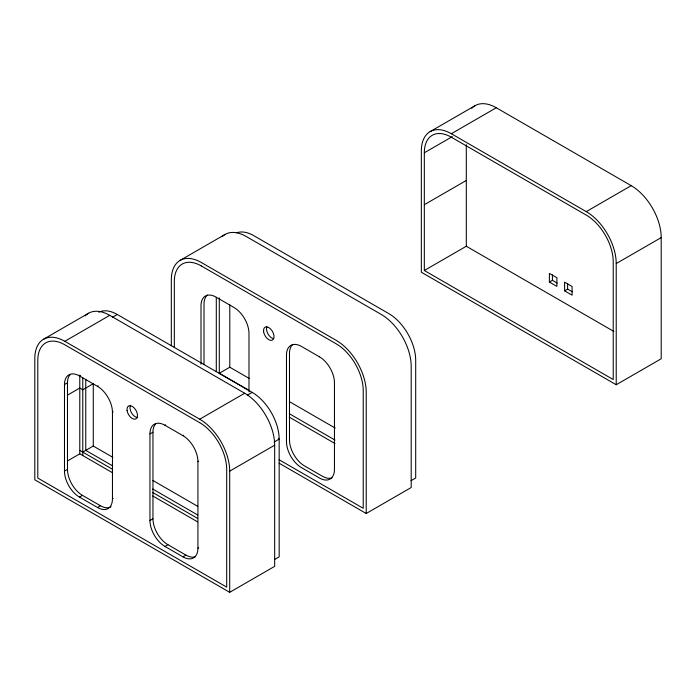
<?xml version="1.0" encoding="UTF-8"?>
<svg xmlns="http://www.w3.org/2000/svg" width="696" height="696" viewBox="0 0 696 696"><rect width="100%" height="100%" fill="white"/><g stroke="black" fill="none" stroke-linecap="round" stroke-linejoin="round"><path stroke-width="1.04" d="M43.578 339.213L88.557 313.243M180.107 260.382L225.086 234.421M64.78 341.31L109.759 315.34L244.688 393.24A42.404 24.482 60 0 1 274.668 445.179L274.668 566.353L229.697 592.322L34.8 479.796L34.8 358.623A42.404 24.482 60 0 1 64.78 341.31L199.709 419.209A42.404 24.482 60 0 1 229.697 471.14L229.697 592.322M430.111 131.631L475.09 105.662M112.569 317.185L117.259 314.479L252.187 392.379A38.167 22.037 60 0 1 279.166 439.115L279.166 556.835L274.485 559.54M451.312 133.728L496.292 107.758L631.22 185.658A42.404 24.482 60 0 1 661.2 237.597L661.2 358.771L616.221 384.74L421.332 272.223L421.332 151.041A42.404 24.482 60 0 1 451.312 133.728L586.241 211.627A42.404 24.482 60 0 1 616.221 263.558L616.221 384.74M424.325 152.772A38.167 22.037 60 0 1 451.312 137.19L586.241 215.09A38.167 22.037 60 0 1 613.228 261.827L613.228 379.546L424.325 270.492L424.325 152.772L452.313 136.616M111.064 506.801A21.202 12.241 60 0 1 100.459 505.748L97.466 507.48L79.474 497.101A21.202 12.241 60 0 1 64.484 471.131L64.484 384.575L67.477 382.844A21.202 12.241 60 0 1 69.922 374.779M64.484 384.575A21.202 12.241 60 0 1 79.474 375.918L80.223 375.483M67.599 395.084L79.779 388.046L82.772 389.777L93.273 383.722L93.273 446.04L112.865 457.359M79.474 375.918L97.466 386.306L98.214 385.871M424.325 204.702L466.303 180.473M97.466 507.48A21.202 12.241 60 0 0 112.456 498.832L112.456 412.276L113.204 411.841M67.599 460.865L79.779 453.835L112.639 472.802M82.772 452.104L93.273 446.04M219.301 297.975L219.301 373.282L229.793 367.218L249.394 378.537M64.484 471.131L67.477 469.4L67.477 382.844M424.325 270.492L466.303 246.254L613.881 331.453M195.385 556.687A21.202 12.241 60 0 1 185.936 555.103L182.935 556.835L164.952 546.447A21.202 12.241 60 0 1 149.953 520.477L149.953 433.921L152.955 432.19A21.202 12.241 60 0 1 155.399 424.134M149.953 433.921A21.202 12.241 60 0 1 164.952 425.265L165.7 424.838M199.709 419.209L244.688 393.24M247.498 395.084L252.187 392.379M164.952 425.265L182.935 435.652L183.692 435.217M79.474 497.101L82.467 495.369L100.459 505.748M586.241 211.627L631.22 185.658M112.456 498.832L113.204 498.397M182.935 556.835A21.202 12.241 60 0 0 197.934 548.178L197.934 461.622L198.682 461.187M549.405 282.063L556.896 286.387L556.896 277.73L549.405 273.406L549.405 282.063L552.407 280.331L557.087 283.037M274.015 442.09L279.166 439.115L278.417 438.68M229.697 471.14L274.668 445.179M149.953 520.477L152.955 518.746L152.955 432.19M564.604 290.841L572.103 295.165L572.103 286.508L564.604 282.185L564.604 290.841L567.605 289.11L572.295 291.815M616.221 263.558L661.2 237.597M164.952 546.447L167.945 544.716L185.936 555.103M197.934 548.178L198.682 547.743M411.014 480.718L415.695 478.013L415.695 360.293A38.167 22.037 60 0 0 388.707 313.557L253.779 235.657A38.167 22.037 60 0 0 236.77 232.803M279.079 463.188L366.226 513.5L411.197 487.531L411.197 366.348A42.404 24.482 60 0 0 381.217 314.418L246.288 236.518A42.404 24.482 60 0 0 222.067 236.753M201.309 265.95L336.238 343.85A38.167 22.028 60 0 1 363.225 390.587L363.225 508.306L279.061 459.717M289.519 401.696L335.246 428.101M219.301 373.282L249.159 390.517M289.292 413.685L335.011 440.081M289.292 417.148L335.011 443.543M152.989 480.527L197.786 506.383M112.717 465.928L85.773 450.373L85.773 379.398M152.728 489.027L197.638 514.953M79.779 450.373L112.639 469.339M152.763 492.507L197.551 518.372M152.763 495.97L197.551 521.835M567.605 283.698L567.605 289.11M552.407 274.92L552.407 280.331M466.303 144.768L466.303 246.254M366.226 513.5L366.226 392.318A42.404 24.482 60 0 0 336.238 340.387L201.309 262.488A42.404 24.482 60 0 0 171.329 279.801L171.329 345.799M248.985 391.874L248.985 333.445A21.202 12.241 60 0 0 233.986 307.484L216.004 297.096A21.202 12.241 60 0 0 201.005 305.753L201.005 364.173M229.793 304.9L229.793 367.218M216.299 297.322L216.299 371.551M204.006 364.608L204.006 304.022A21.202 12.241 60 0 1 207.356 295.043M174.322 347.478L174.322 281.532A38.167 22.028 60 0 1 201.309 265.95M82.772 377.876L82.772 455.567M79.779 375.066L79.779 453.835M85.243 315.88A42.404 24.482 60 0 1 109.759 315.34M98.841 312.226A38.167 22.037 60 0 1 117.259 314.479M167.945 544.716A21.202 12.241 60 0 1 152.955 518.746M182.935 435.652A21.202 12.241 60 0 1 197.934 461.622M82.467 495.369A21.202 12.241 60 0 1 67.477 469.4M97.466 386.306A21.202 12.241 60 0 1 112.456 412.276M137.66 417.487A7.421 4.28 60 0 1 131.535 412.858A7.421 4.28 60 0 1 130.587 405.246M331.914 477.865A21.202 12.241 60 0 1 322.465 476.282L304.474 465.894A21.202 12.241 60 0 1 289.484 439.924L289.484 353.368A21.202 12.241 60 0 1 292.833 344.389M273.702 338.639A7.421 4.28 60 0 1 268.064 334.036A7.421 4.28 60 0 1 266.899 326.842M471.766 108.298A42.404 24.482 60 0 1 496.292 107.758M319.464 356.83L301.472 346.443A21.202 12.241 60 0 0 286.482 355.099L286.482 441.655A21.202 12.241 60 0 0 301.472 467.625L319.464 478.013A21.202 12.241 60 0 0 334.454 469.348L334.454 382.8A21.202 12.241 60 0 0 319.464 356.83M199.709 422.672L64.78 344.772A38.167 22.037 60 0 0 37.802 360.354L37.802 478.065L226.696 587.128L226.696 469.408A38.167 22.037 60 0 0 199.709 422.672M127.064 410.414A7.421 4.28 60 0 0 135.555 419.062A7.421 4.28 60 0 0 134.119 407.873A7.421 4.28 60 0 0 127.064 410.414M263.627 331.801A7.421 4.28 60.1 0 0 272.214 340.187A7.421 4.28 60.1 0 0 270.492 328.886A7.421 4.28 60.1 0 0 263.627 331.801"/></g></svg>
